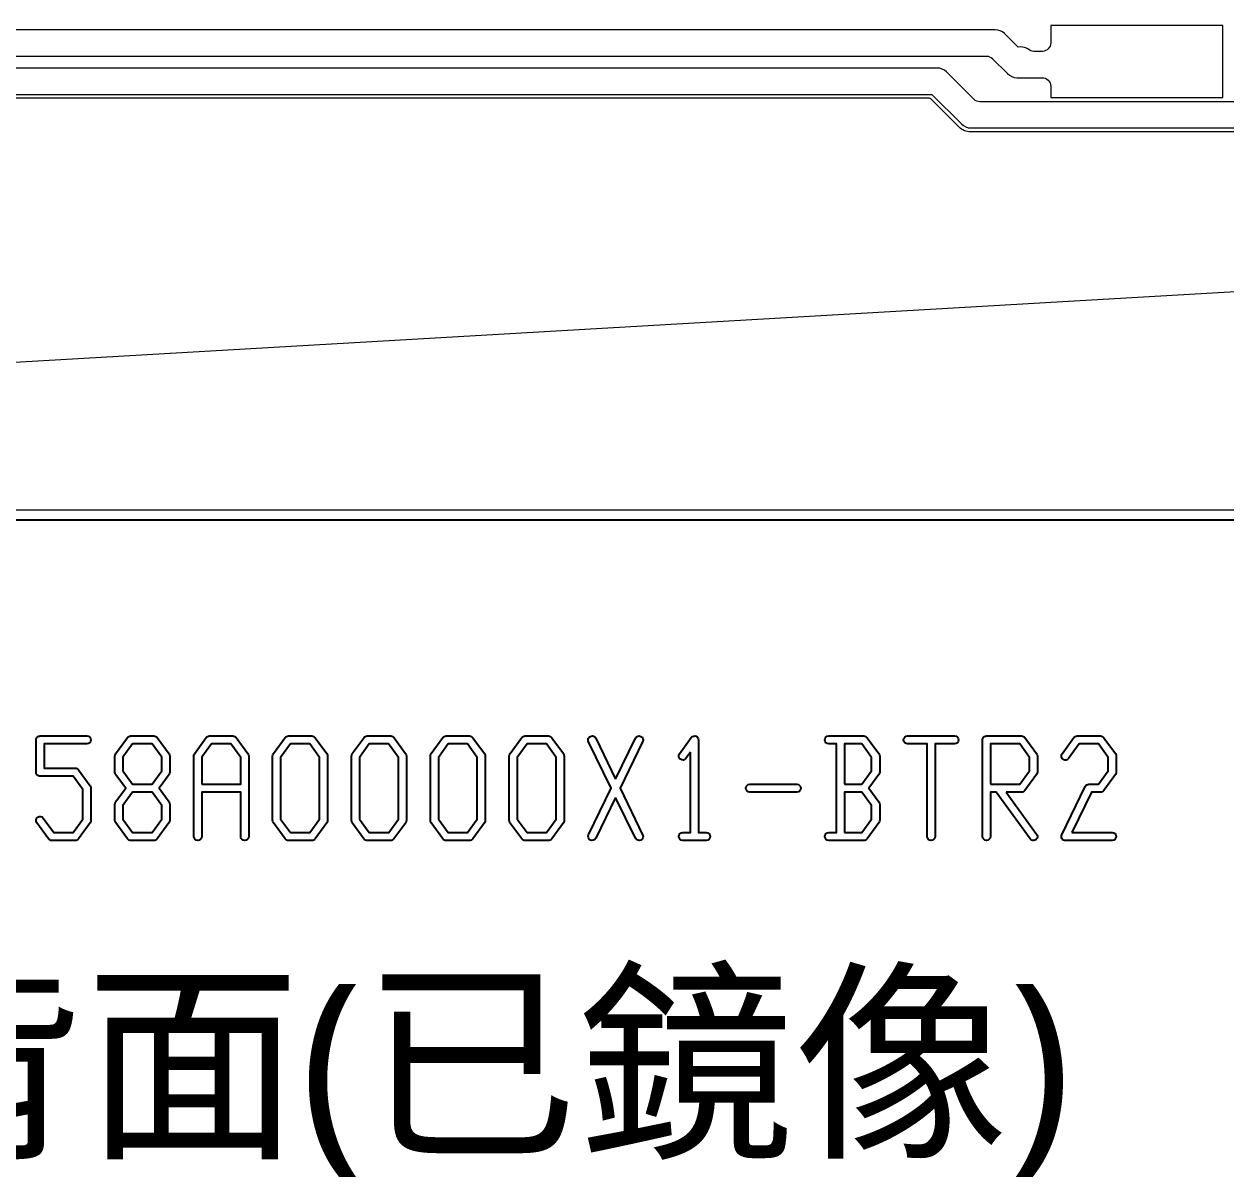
# Model space of a CAD drawing. Extents: x 3811 to 4710, y -385 to -198.
# Drawn here: x 4512.11 to 4534.97, y -267.02 to -245.09 of the extents above; entities that cross this region are included whole.
import ezdxf

# ---------------------------------------------------------------- set-up
doc = ezdxf.new("R2010")
doc.units = 0
doc.layers.get('0').update_dxf_attribs({"lineweight": 9})
doc.layers.add('gbr-dxf_layer0', color=7, linetype='Continuous')
doc.layers.add('gbr-outline-dxf_layer1', color=2, linetype='Continuous')
doc.layers.add('備註', color=1, linetype='Continuous', lineweight=9)
doc.styles.add('SIMPLEX', font='simplex.shx')

msp = doc.modelspace()

# ---------------------------------------------------------------- linework, layer by layer
at = {"linetype": 'Continuous'}
for points in [[(4530.112, -254.33), (4547.294, -254.33, 0.198918), (4547.86, -254.096), (4554.409, -247.547), (4558.615, -243.341), (4558.615, -243.341), (4558.615, -243.341, -0.050228), (4558.801, -243.189, -0.147143), (4559.463, -242.989), (4559.463, -242.989), (4566.526, -242.989), (4566.526, -242.989), (4573.977, -242.989, 0.414221), (4574.276, -242.689), (4574.276, -242.689), (4574.276, -231.894, 0.414221), (4573.977, -231.594), (4566.526, -231.594), (4566.526, -231.594), (4559.464, -231.594)], [(4455.802, -232.75), (4455.802, -241.276, 0.050307), (4455.799, -241.306, 0.050321), (4455.802, -241.336), (4455.802, -241.544, 0.096628), (4455.791, -241.6, 0.096623), (4455.802, -241.656), (4455.802, -241.75, 0.414221), (4456.102, -242.05), (4464.133, -242.05, -0.198849), (4464.627, -242.255), (4476.469, -254.096, 0.19897), (4477.035, -254.33), (4477.035, -254.33), (4493.56, -254.33), (4493.56, -254.33), (4530.112, -254.33), (4530.112, -254.33)], [(4494.951, -245.702), (4530.41, -245.702, 0.01395), (4530.412, -245.702, -0.198938), (4530.527, -245.75, 0.019058), (4530.529, -245.752), (4530.812, -246.034, 0.206527), (4530.994, -246.113), (4531.148, -246.113, 0.006535), (4531.154, -246.113), (4531.473, -246.113, 0.010221), (4531.474, -246.113, -0.414224), (4531.636, -246.275, 0.012344), (4531.636, -246.277), (4531.636, -246.489), (4534.911, -246.489), (4534.911, -245.119), (4531.636, -245.119), (4531.636, -245.448, 0.015314), (4531.636, -245.45, -0.4068), (4531.478, -245.613), (4531.318, -245.613, -0.1979), (4531.204, -245.565, 0.225166), (4531.173, -245.554, 0.161471), (4531.018, -245.533), (4530.76, -245.276, 0.202558), (4530.58, -245.202), (4495.051, -245.202)], [(4537.615, -246.57), (4530.291, -246.57, 0.010637), (4530.29, -246.57, -0.190742), (4530.178, -246.526), (4529.655, -246.003, 0.202686), (4529.475, -245.93), (4502.282, -245.93, 0.190595)], [(4540.573, -246.13, 0.005602), (4540.571, -246.13, 0.392974), (4540.525, -246.18), (4540.525, -246.566, -0.414254), (4540.475, -246.616), (4538.409, -246.616), (4537.974, -247.051, -0.19895), (4537.744, -247.146), (4530.125, -247.146)], [(4502.386, -246.43), (4529.375, -246.43), (4529.937, -246.992, 0.206463), (4530.119, -247.07)], [(4530.125, -247.146), (4530.125, -247.146), (4530.119, -247.146, -0.198922), (4529.888, -247.051), (4529.354, -246.516, 0.136494), (4529.329, -246.506), (4502.432, -246.506, 0.136131)], [(4530.119, -247.07), (4537.744, -247.07, 0.190577)]]:
    msp.add_lwpolyline(points, format="xyb", dxfattribs=at)
at = {"layer": 'gbr-dxf_layer0'}
msp.add_line((4530.491, -259.551), (4530.636, -259.551), dxfattribs=at)
at = {"layer": 'gbr-dxf_layer0', "linetype": 'Continuous'}
for points in [[(4512.339, -259.322), (4512.339, -258.712, -0.429407), (4512.417, -258.634), (4513.307, -258.634, -1), (4513.307, -258.786), (4512.491, -258.786), (4512.491, -259.245), (4513.082, -259.245, -0.246448), (4513.146, -259.277), (4513.369, -259.582, -0.170321), (4513.384, -259.631), (4513.384, -260.237, -0.165513), (4513.369, -260.284), (4513.146, -260.589, -0.249655), (4513.082, -260.621), (4512.638, -260.621, -0.247601), (4512.575, -260.588), (4512.353, -260.284, -1), (4512.477, -260.194), (4512.677, -260.469), (4513.046, -260.469), (4513.231, -260.214), (4513.231, -259.652), (4513.046, -259.398), (4512.417, -259.398, -0.421762)], [(4513.839, -260.239), (4513.839, -259.935, -0.165513), (4513.853, -259.888), (4514.044, -259.627), (4513.853, -259.366, -0.165513), (4513.839, -259.32), (4513.839, -259.019, -0.170323), (4513.853, -258.971), (4514.076, -258.665, -0.240361), (4514.138, -258.634), (4514.581, -258.634, -0.251415), (4514.646, -258.665), (4514.869, -258.971, -0.170321), (4514.884, -259.019), (4514.884, -259.32, -0.165513), (4514.869, -259.366), (4514.679, -259.627), (4514.869, -259.888, -0.165513), (4514.884, -259.935), (4514.884, -260.239, -0.161897), (4514.868, -260.285), (4514.646, -260.589, -0.249655), (4514.582, -260.621), (4514.138, -260.621, -0.240361), (4514.077, -260.59), (4513.855, -260.286, -0.166669)], [(4515.339, -260.545), (4515.339, -259.019, -0.170323), (4515.353, -258.971), (4515.576, -258.665, -0.239742), (4515.638, -258.634), (4516.082, -258.634, -0.246448), (4516.146, -258.665), (4516.368, -258.969, -0.166637), (4516.384, -259.016), (4516.384, -260.545, -1), (4516.231, -260.545), (4516.231, -259.704), (4515.491, -259.704), (4515.491, -260.545, -1)], [(4516.839, -260.237), (4516.839, -259.016, -0.161897), (4516.854, -258.97), (4517.077, -258.665, -0.239742), (4517.138, -258.634), (4517.584, -258.634, -0.253505), (4517.648, -258.668), (4517.868, -258.969, -0.166637), (4517.884, -259.016), (4517.884, -260.237, -0.165513), (4517.869, -260.284), (4517.646, -260.589, -0.249655), (4517.582, -260.621), (4517.141, -260.621, -0.251415), (4517.076, -260.59), (4516.853, -260.284, -0.165513)], [(4518.339, -260.237), (4518.339, -259.016, -0.161897), (4518.354, -258.97), (4518.577, -258.665, -0.239742), (4518.638, -258.634), (4519.084, -258.634, -0.253505), (4519.148, -258.668), (4519.368, -258.969, -0.166637), (4519.384, -259.016), (4519.384, -260.237, -0.165513), (4519.369, -260.284), (4519.146, -260.589, -0.249655), (4519.082, -260.621), (4518.641, -260.621, -0.251415), (4518.576, -260.59), (4518.353, -260.284, -0.165513)], [(4519.839, -260.237), (4519.839, -259.016, -0.161897), (4519.854, -258.97), (4520.077, -258.665, -0.239742), (4520.138, -258.634), (4520.584, -258.634, -0.253505), (4520.648, -258.668), (4520.868, -258.969, -0.166637), (4520.884, -259.016), (4520.884, -260.237, -0.165513), (4520.869, -260.284), (4520.646, -260.589, -0.249655), (4520.582, -260.621), (4520.141, -260.621, -0.251415), (4520.076, -260.59), (4519.853, -260.284, -0.165513)], [(4521.339, -260.237), (4521.339, -259.016, -0.161897), (4521.354, -258.97), (4521.577, -258.665, -0.239742), (4521.638, -258.634), (4522.084, -258.634, -0.253505), (4522.148, -258.668), (4522.368, -258.969, -0.166637), (4522.384, -259.016), (4522.384, -260.237, -0.165513), (4522.369, -260.284), (4522.146, -260.589, -0.249655), (4522.082, -260.621), (4521.641, -260.621, -0.251415), (4521.576, -260.59), (4521.353, -260.284, -0.165513)], [(4527.415, -260.621, -1), (4527.415, -260.469), (4527.562, -260.469), (4527.562, -258.786), (4527.415, -258.786, -1), (4527.415, -258.634), (4528.084, -258.634, -0.253505), (4528.148, -258.668), (4528.368, -258.969, -0.166637), (4528.384, -259.016), (4528.384, -259.32, -0.165513), (4528.369, -259.366), (4528.179, -259.627), (4528.369, -259.888, -0.170321), (4528.384, -259.937), (4528.384, -260.237, -0.165513), (4528.369, -260.284), (4528.146, -260.589, -0.249655), (4528.082, -260.621)], [(4525.915, -259.704, -1), (4525.915, -259.551), (4526.807, -259.551, -1), (4526.807, -259.704)]]:
    msp.add_lwpolyline(points, format="xyb", close=True, dxfattribs=at)
for points in [[(4522.846, -258.743, -1), (4522.983, -258.676), (4523.361, -259.453)], [(4523.361, -259.802), (4522.984, -260.578, -1), (4522.846, -260.512), (4523.276, -259.627), (4522.846, -258.743)], [(4523.361, -259.453), (4523.739, -258.676, -1), (4523.876, -258.743), (4523.446, -259.627), (4523.876, -260.512, -1), (4523.739, -260.578), (4523.361, -259.802)], [(4524.577, -258.971), (4524.799, -258.666, -0.043659), (4524.807, -258.656, -0.68565), (4524.937, -258.713), (4524.937, -260.469), (4525.084, -260.469, -1), (4525.084, -260.621), (4524.863, -260.621)], [(4528.915, -258.786, -1), (4528.915, -258.634), (4529.359, -258.634)], [(4529.363, -258.634), (4529.807, -258.634, -1), (4529.807, -258.786), (4529.437, -258.786), (4529.437, -260.545, -1), (4529.285, -260.545), (4529.285, -258.786), (4528.915, -258.786)], [(4530.339, -260.545), (4530.339, -258.713, -0.440743), (4530.418, -258.634), (4531.082, -258.634, -0.246448), (4531.146, -258.665), (4531.368, -258.969, -0.166637), (4531.384, -259.016), (4531.384, -259.32, -0.165513), (4531.369, -259.366), (4531.146, -259.672, -0.239934), (4531.084, -259.704), (4530.788, -259.704)], [(4531.846, -260.512), (4532.293, -259.594, -0.287416), (4532.361, -259.551), (4532.546, -259.551), (4532.731, -259.297), (4532.731, -259.041), (4532.545, -258.786), (4532.177, -258.786), (4531.977, -259.061, -1), (4531.853, -258.971), (4532.077, -258.665, -0.239742), (4532.138, -258.634), (4532.584, -258.634, -0.253505), (4532.648, -258.668), (4532.868, -258.969, -0.166637), (4532.884, -259.016), (4532.884, -259.32, -0.165513), (4532.869, -259.366), (4532.646, -259.672, -0.249655), (4532.582, -259.704), (4532.409, -259.704), (4532.037, -260.469)], [(4524.859, -260.621), (4524.638, -260.621, -1), (4524.638, -260.469), (4524.785, -260.469), (4524.785, -258.944)], [(4524.785, -258.944), (4524.7, -259.061, -1), (4524.577, -258.971)], [(4530.788, -259.704), (4531.369, -260.5, -1), (4531.246, -260.59), (4530.599, -259.704), (4530.491, -259.704), (4530.491, -260.545, -1), (4530.339, -260.545)], [(4532.037, -260.469), (4532.807, -260.469, -1), (4532.807, -260.621), (4531.917, -260.621, -0.562296), (4531.846, -260.512)]]:
    msp.add_lwpolyline(points, format="xyb", dxfattribs=at)
for points in [[(4513.991, -259.297), (4514.177, -259.551), (4514.546, -259.551), (4514.731, -259.297), (4514.731, -259.04), (4514.546, -258.786), (4514.177, -258.786), (4513.991, -259.04)], [(4515.491, -259.551), (4516.231, -259.551), (4516.231, -259.041), (4516.046, -258.786), (4515.677, -258.786), (4515.491, -259.04)], [(4516.991, -260.214), (4517.177, -260.469), (4517.546, -260.469), (4517.731, -260.214), (4517.731, -259.041), (4517.545, -258.786), (4517.177, -258.786), (4516.991, -259.041)], [(4518.491, -260.214), (4518.677, -260.469), (4519.046, -260.469), (4519.231, -260.214), (4519.231, -259.041), (4519.045, -258.786), (4518.677, -258.786), (4518.491, -259.041)], [(4519.991, -260.214), (4520.177, -260.469), (4520.546, -260.469), (4520.731, -260.214), (4520.731, -259.041), (4520.545, -258.786), (4520.177, -258.786), (4519.991, -259.041)], [(4521.491, -260.214), (4521.677, -260.469), (4522.046, -260.469), (4522.231, -260.214), (4522.231, -259.041), (4522.045, -258.786), (4521.677, -258.786), (4521.491, -259.041)], [(4527.714, -259.551), (4528.046, -259.551), (4528.231, -259.297), (4528.231, -259.041), (4528.045, -258.786), (4527.714, -258.786)], [(4513.991, -260.214), (4514.177, -260.469), (4514.546, -260.469), (4514.731, -260.214), (4514.731, -259.958), (4514.546, -259.704), (4514.177, -259.704), (4513.991, -259.958)], [(4527.714, -260.469), (4528.046, -260.469), (4528.231, -260.214), (4528.231, -259.958), (4528.046, -259.704), (4527.714, -259.704)]]:
    msp.add_lwpolyline(points, close=True, dxfattribs=at)
msp.add_lwpolyline([(4530.64, -259.551), (4531.046, -259.551), (4531.231, -259.297), (4531.231, -259.041), (4531.046, -258.786), (4530.491, -258.786), (4530.491, -259.551)], dxfattribs=at)
at = {"layer": 'gbr-outline-dxf_layer1', "linetype": 'Continuous'}
msp.add_lwpolyline([(4547.294, -254.53), (4477.035, -254.53, -0.198916), (4476.328, -254.238), (4464.486, -242.396, 0.198918), (4464.133, -242.249), (4456.102, -242.249, -0.414216), (4455.602, -241.75), (4455.602, -232.75, -0.414362), (4456.102, -232.25), (4464.183, -232.25, 0.19873), (4464.536, -232.103), (4476.29, -220.349, -0.198916), (4476.997, -220.056), (4547.297, -220.056, -0.198917)], format="xyb", dxfattribs=at)
at = {"layer": '備註', "color": 1, "linetype": 'Continuous'}
msp.add_line((4494.032, -252.556), (4591.241, -246.945), dxfattribs=at)

# ---------------------------------------------------------------- texts
at = {"layer": '備註', "insert": (4509.167, -263.349), "char_height": 3.00724, "width": 37.93293, "attachment_point": 1, "style": 'SIMPLEX'}
msp.add_mtext('{\\fMicrosoft JhengHei|b0|i0|c136|p18;背面(已鏡像)}', dxfattribs=at)

doc.saveas('drawing.dxf')
